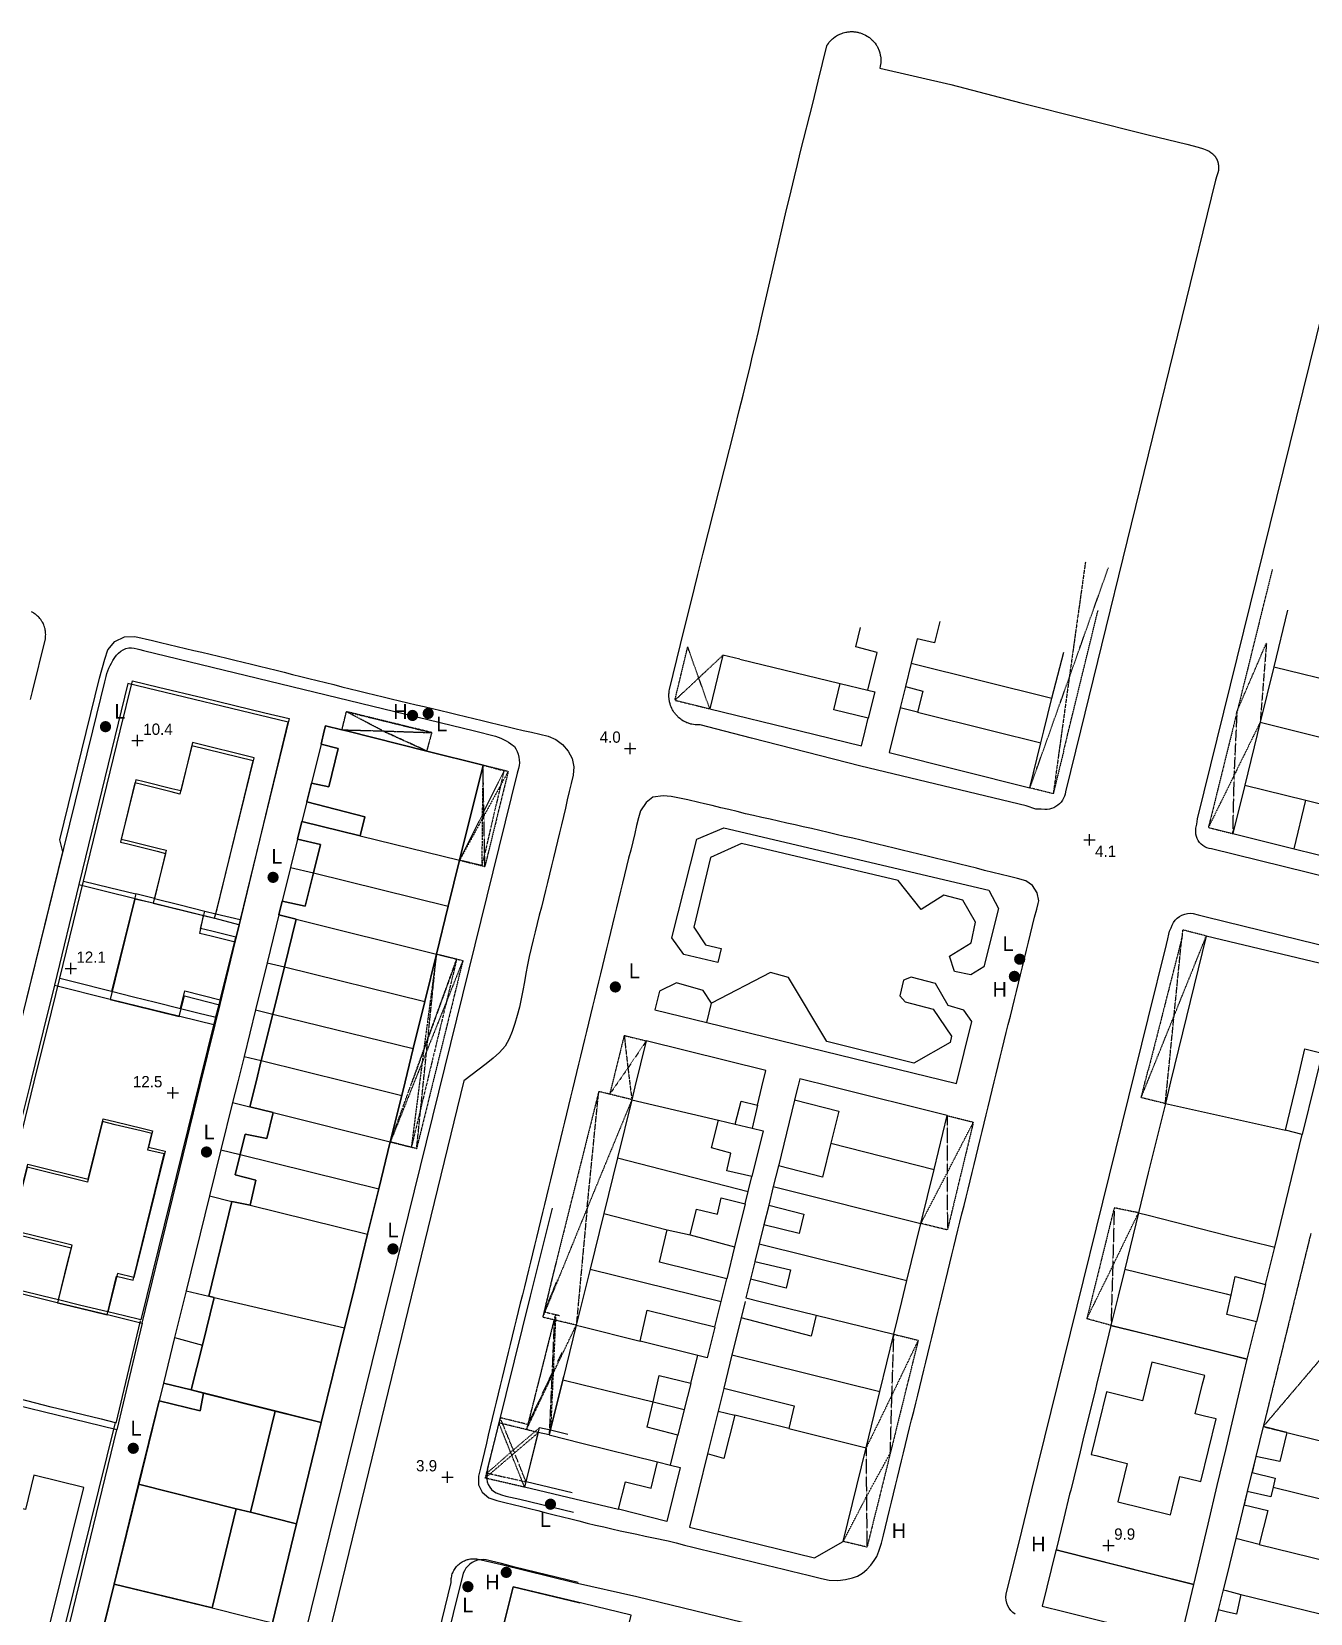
# Model space of a CAD drawing. Header units: millimetres. Extents: x 833924389 to 835767163, y 817400000 to 818811854.
# Drawn here: x 835351223 to 835464336, y 818671952 to 818811854 of the extents above; entities that cross this region are included whole.
import ezdxf
from ezdxf.enums import TextEntityAlignment as Align

# ---------------------------------------------------------------- set-up
doc = ezdxf.new("R2010")
doc.units = ezdxf.units.MM
doc.header["$LTSCALE"] = 10
doc.header["$MEASUREMENT"] = 0
for name, pattern in [('11nw24b$0$DGN Style 3', [2.349844, 1.67846, -0.671384]), ('11NW24B$0$DGN Style 5', [6.581295, 2.820555, -3.76074]), ('11nw24b$1$DGN Style 5', [1.174922, 0.503538, -0.671384])]:
    doc.linetypes.add(name, pattern=pattern)
doc.layers.add('01_Base_Plan', color=5, linetype='Continuous', lineweight=5)
doc.styles.add('11nw24b$0$Style-ENGINEERING', font='ENGINEERING.shx')
doc.styles.add('11nw24b$0$Style-WORKING', font='WORKING.shx')

# ---------------------------------------------------------------- blocks, each defined once
blk = doc.blocks.new('11nw24b$0$SPOTHT')
at = {"layer": '01_Base_Plan', "linetype": 'Continuous', "lineweight": 13}
for p, q in [((-0.5, 0), (0.5, 0)), ((0, -0.5), (0, 0.5))]:
    blk.add_line(p, q, dxfattribs=at)
blk = doc.blocks.new('11nw24b$0$UTILP')
at = {"layer": '01_Base_Plan', "linetype": 'Continuous', "lineweight": 13}
h = blk.add_hatch(color=256, dxfattribs=at)
edge = h.paths.add_edge_path()
edge.add_arc((0, 0), 0.5, 0, 360)
blk = doc.blocks.new('11nw24b$0$UTIFH')
at = {"layer": '01_Base_Plan', "linetype": 'Continuous', "lineweight": 13}
h = blk.add_hatch(color=256, dxfattribs=at)
edge = h.paths.add_edge_path()
edge.add_arc((0, 0), 0.5, 0, 360)

msp = doc.modelspace()

# ---------------------------------------------------------------- linework, layer by layer
at = {"layer": '01_Base_Plan', "linetype": '11nw24b$1$DGN Style 5'}
for p, q in [((835444439, 818764952), (835443001, 818754695)), ((835443001, 818754695), (835446474, 818764440)), ((835460968, 818764291), (835457869, 818751783)), ((835442523, 818748268), (835445555, 818760676)), ((835408125, 818752717), (835409261, 818757438)), ((835457869, 818751783), (835460452, 818757785)), ((835460452, 818757785), (835459896, 818750771)), ((835441328, 818750000), (835443001, 818754695)), ((835443001, 818754695), (835441590, 818744448)), ((835408125, 818752717), (835411210, 818751961)), ((835378677, 818750101), (835379066, 818751704)), ((835382303, 818750000), (835379066, 818751704)), ((835386632, 818749851), (835379066, 818751704)), ((835457606, 818746113), (835457869, 818751783)), ((835457780, 818751422), (835457869, 818751783)), ((835378677, 818750101), (835382303, 818750000)), ((835382303, 818750000), (835386632, 818749851)), ((835382303, 818750000), (835386193, 818748224)), ((835386193, 818748224), (835386632, 818749851)), ((835439533, 818744963), (835441328, 818750000)), ((835459896, 818750771), (835457606, 818746113)), ((835391151, 818746987), (835393384, 818746437)), ((835442523, 818748268), (835441590, 818744448)), ((835393384, 818746437), (835391313, 818738019)), ((835457606, 818746113), (835455313, 818741463)), ((835457485, 818740923), (835457606, 818746113)), ((835441590, 818744448), (835439533, 818744963)), ((835389080, 818738568), (835391313, 818738019)), ((835452962, 818731663), (835450000, 818720046)), ((835387039, 818730271), (835389370, 818729697)), ((835389370, 818729697), (835385282, 818713079)), ((835451697, 818718959), (835452270, 818724712)), ((835403639, 818723072), (835402355, 818717870)), ((835403639, 818723072), (835403966, 818720183)), ((835405592, 818722587), (835403966, 818720183)), ((835403966, 818720183), (835402355, 818717870)), ((835403966, 818720183), (835404316, 818717388)), ((835449375, 818717594), (835450000, 818720046)), ((835401386, 818718108), (835397254, 818701580)), ((835400358, 818707784), (835401386, 818718108)), ((835402355, 818717870), (835401386, 818718108)), ((835404316, 818717388), (835402355, 818717870)), ((835449375, 818717594), (835451508, 818717064)), ((835451508, 818717064), (835451697, 818718959)), ((835404316, 818717388), (835400358, 818707784)), ((835432222, 818715975), (835432205, 818710895)), ((835432205, 818710895), (835434527, 818715403)), ((835432222, 818715975), (835434527, 818715403)), ((835382951, 818713652), (835385282, 818713079)), ((835429889, 818706435), (835432205, 818710895)), ((835432205, 818710895), (835432230, 818705862)), ((835400358, 818707784), (835396427, 818698144)), ((835400358, 818707784), (835399879, 818702610)), ((835446984, 818707817), (835445053, 818700006)), ((835446984, 818707817), (835446855, 818702672)), ((835449134, 818707380), (835446984, 818707817)), ((835446855, 818702672), (835449134, 818707380)), ((835399879, 818702610), (835399595, 818699547)), ((835444560, 818698010), (835446855, 818702672)), ((835446855, 818702672), (835446776, 818700007)), ((835397254, 818701580), (835396427, 818698144)), ((835399595, 818699547), (835399401, 818697447)), ((835445053, 818700006), (835444560, 818698010)), ((835446776, 818700007), (835446699, 818697424)), ((835397428, 818697909), (835396427, 818698144)), ((835446699, 818697424), (835444560, 818698010)), ((835397428, 818697909), (835396558, 818694435)), ((835397240, 818692935), (835399401, 818697447)), ((835397455, 818697903), (835397357, 818695638)), ((835397455, 818697903), (835397428, 818697909)), ((835399401, 818697447), (835397455, 818697903)), ((835427321, 818691271), (835427494, 818696640)), ((835427494, 818696640), (835429647, 818696111)), ((835397357, 818695638), (835397240, 818692935)), ((835429647, 818696111), (835427321, 818691271)), ((835396558, 818694435), (835394996, 818688200)), ((835394996, 818688200), (835397240, 818692935)), ((835397240, 818692935), (835397048, 818688740)), ((835427321, 818691271), (835425035, 818686587)), ((835392547, 818688804), (835391333, 818683916)), ((835397048, 818688740), (835397002, 818687731)), ((835425035, 818686587), (835425064, 818682257)), ((835394834, 818683111), (835391333, 818683916)), ((835423012, 818678315), (835425064, 818682257)), ((835425064, 818682257), (835425118, 818677808)), ((835425118, 818677808), (835423012, 818678315))]:
    msp.add_line(p, q, dxfattribs=at)
at = {"layer": '01_Base_Plan', "linetype": 'Continuous'}
for p, q in [((835462326, 818760688), (835461099, 818755678)), ((835441478, 818752887), (835442523, 818756958)), ((835413860, 818756351), (835422736, 818754211)), ((835429019, 818755995), (835441478, 818752887)), ((835461099, 818755678), (835459896, 818750771)), ((835461099, 818755678), (835469322, 818753651)), ((835428511, 818753940), (835428042, 818752039)), ((835459896, 818750771), (835458536, 818745213)), ((835459896, 818750771), (835465660, 818749326)), ((835376827, 818748842), (835375973, 818745388)), ((835458536, 818745213), (835463944, 818743870)), ((835375562, 818743722), (835375136, 818741996)), ((835462889, 818739579), (835463944, 818743870)), ((835463944, 818743870), (835468290, 818742785)), ((835374750, 818740433), (835374134, 818737935)), ((835380276, 818740730), (835389080, 818738568)), ((835388079, 818734497), (835389080, 818738568)), ((835374134, 818737935), (835376154, 818737437)), ((835376154, 818737437), (835388079, 818734497)), ((835355385, 818736418), (835353240, 818727512)), ((835360383, 818735179), (835367416, 818733438)), ((835361983, 818734761), (835366427, 818733670)), ((835387039, 818730271), (835388079, 818734497)), ((835374627, 818733352), (835373584, 818729126)), ((835374627, 818733352), (835387039, 818730271)), ((835367896, 818725793), (835369235, 818731325)), ((835386008, 818726080), (835387039, 818730271)), ((835372053, 818729501), (835371023, 818725330)), ((835372053, 818729501), (835373584, 818729126)), ((835373584, 818729126), (835372554, 818724955)), ((835373584, 818729126), (835386008, 818726080)), ((835353240, 818727512), (835358161, 818726268)), ((835358161, 818726268), (835364344, 818724776)), ((835384982, 818721908), (835386008, 818726080)), ((835364344, 818724776), (835367443, 818724012)), ((835367443, 818724012), (835367896, 818725793)), ((835371023, 818725330), (835370009, 818721218)), ((835371023, 818725330), (835372554, 818724955)), ((835372554, 818724955), (835371538, 818720840)), ((835372554, 818724955), (835384982, 818721908)), ((835370009, 818721218), (835371538, 818720840)), ((835382951, 818713652), (835383963, 818717765)), ((835369002, 818717139), (835367969, 818712952)), ((835369002, 818717139), (835370530, 818716757)), ((835372576, 818716246), (835382951, 818713652)), ((835404316, 818717388), (835403043, 818712245)), ((835404316, 818717388), (835411974, 818715587)), ((835415434, 818716888), (835414955, 818714876)), ((835418717, 818717354), (835417281, 818711517)), ((835451508, 818717064), (835462141, 818714682)), ((835413466, 818715229), (835414955, 818714876)), ((835381931, 818709504), (835382951, 818713652)), ((835421930, 818713547), (835431052, 818711200)), ((835367969, 818712952), (835366968, 818708894)), ((835367969, 818712952), (835369666, 818712533)), ((835369666, 818712533), (835381931, 818709504)), ((835403043, 818712245), (835401828, 818707313)), ((835403043, 818712245), (835414617, 818709276)), ((835429889, 818706435), (835431052, 818711200)), ((835380943, 818705486), (835381931, 818709504)), ((835416830, 818709694), (835429889, 818706435)), ((835366968, 818708894), (835364893, 818700485)), ((835366968, 818708894), (835368942, 818708371)), ((835370554, 818708047), (835380943, 818705486)), ((835414345, 818708163), (835413408, 818704370)), ((835416427, 818708041), (835416003, 818706323)), ((835401828, 818707313), (835400618, 818702400)), ((835401828, 818707313), (835407430, 818705874)), ((835428652, 818701387), (835429889, 818706435)), ((835449134, 818707380), (835447911, 818702393)), ((835409487, 818705436), (835413408, 818704370)), ((835413408, 818704370), (835412712, 818701552)), ((835415588, 818704643), (835428652, 818701387)), ((835400618, 818702400), (835399401, 818697447)), ((835400618, 818702400), (835412211, 818699534)), ((835415201, 818703059), (835414820, 818701511)), ((835353480, 818699440), (835357925, 818698384)), ((835364893, 818700485), (835363874, 818696355)), ((835364893, 818700485), (835366902, 818700000)), ((835367379, 818699903), (835378907, 818697204)), ((835414337, 818699547), (835413976, 818698079)), ((835420618, 818698336), (835427494, 818696640)), ((835361009, 818697608), (835358763, 818688187)), ((835399401, 818697447), (835398206, 818692603)), ((835426252, 818691574), (835427494, 818696640)), ((835458759, 818694438), (835446699, 818697424)), ((835363874, 818696355), (835362879, 818692325)), ((835363874, 818696355), (835366325, 818695687)), ((835413172, 818694821), (835426252, 818691574)), ((835398206, 818692603), (835397002, 818687731)), ((835362879, 818692325), (835362490, 818690747)), ((835362879, 818692325), (835365330, 818691711)), ((835376846, 818688827), (835365330, 818691711)), ((835366432, 818691435), (835372771, 818689847)), ((835409534, 818692295), (835408953, 818689976)), ((835412446, 818691856), (835411950, 818689842)), ((835425035, 818686587), (835426252, 818691574)), ((835362490, 818690747), (835360691, 818683377)), ((835406201, 818690648), (835408953, 818689976)), ((835408953, 818689976), (835408388, 818687718)), ((835411950, 818689842), (835411018, 818686052)), ((835411950, 818689842), (835413418, 818689476)), ((835374643, 818679871), (835376846, 818688827)), ((835418192, 818688295), (835425035, 818686587)), ((835462253, 818687962), (835467141, 818686748)), ((835445357, 818685910), (835446832, 818685544)), ((835360691, 818683377), (835358533, 818674535)), ((835360682, 818683379), (835369308, 818681211)), ((835360691, 818683377), (835370569, 818680894)), ((835461040, 818683101), (835471911, 818680417)), ((835370569, 818680894), (835374643, 818679871)), ((835372534, 818671128), (835374643, 818679871)), ((835441837, 818677563), (835454013, 818674493)), ((835459820, 818678053), (835470684, 818675387)), ((835358533, 818674535), (835351992, 818648204)), ((835358533, 818674535), (835367190, 818672428)), ((835456618, 818674027), (835456182, 818672252)), ((835458191, 818673628), (835469574, 818670836))]:
    msp.add_line(p, q, dxfattribs=at)
at = {"layer": '01_Base_Plan', "linetype": '11nw24b$0$DGN Style 3'}
for p, q in [((835464371, 818705541), (835463009, 818700006)), ((835460173, 818688479), (835470567, 818700715)), ((835463009, 818700006), (835460173, 818688479)), ((835460173, 818688479), (835462253, 818687962))]:
    msp.add_line(p, q, dxfattribs=at)
at = {"layer": '01_Base_Plan', "linetype": 'Continuous', "flags": 128}
for points in [[(835440847, 818743045), (835440537, 818743074), (835440053, 818743094), (835439184, 818743364), (835424576, 818746899), (835419742, 818748137), (835414908, 818749375), (835412514, 818749985), (835410353, 818750533), (835410334, 818750536), (835410314, 818750536), (835410243, 818750529), (835410213, 818750527), (835410133, 818750528), (835410063, 818750530), (835409924, 818750540), (835409765, 818750561), (835409608, 818750592), (835409540, 818750609), (835409463, 818750630), (835409386, 818750653), (835409320, 818750676), (835409245, 818750704), (835409171, 818750733), (835409098, 818750766), (835409026, 818750801), (835408964, 818750833), (835408894, 818750871), (835408749, 818750961), (835408635, 818751042), (835408571, 818751090), (835408449, 818751194), (835408398, 818751241), (835408341, 818751297), (835408285, 818751355), (835408232, 818751414), (835408180, 818751475), (835408136, 818751530), (835408042, 818751659), (835407998, 818751726), (835407961, 818751786), (835407921, 818751855), (835407847, 818751997), (835407790, 818752125), (835407760, 818752199), (835407740, 818752255), (835407691, 818752408), (835407670, 818752485), (835407652, 818752563), (835407638, 818752631), (835407612, 818752789), (835407603, 818752869), (835407593, 818753008), (835407591, 818753158), (835407597, 818753298), (835407603, 818753368), (835407612, 818753448), (835407628, 818753556), (835407650, 818753674), (835408951, 818758987), (835409556, 818761434), (835410156, 818763830), (835410633, 818765720), (835412042, 818771285), (835413417, 818776755), (835413816, 818778346), (835414154, 818779704), (835414460, 818780947), (835414741, 818782103), (835415003, 818783192), (835415247, 818784224), (835415507, 818785334), (835415790, 818786551), (835416814, 818791005), (835417258, 818792914), (835417920, 818795738), (835418402, 818797771), (835418699, 818799006), (835418968, 818800114), (835419249, 818801250), (835420312, 818805499), (835420797, 818807460), (835421565, 818810607), (835421566, 818810616), (835421613, 818810692), (835421699, 818810815), (835421754, 818810886), (835421838, 818810986), (835421906, 818811059), (835421998, 818811151), (835422057, 818811205), (835422148, 818811282), (835422227, 818811344), (835422342, 818811424), (835422409, 818811468), (835422513, 818811528), (835422592, 818811571), (835422700, 818811623), (835422792, 818811663), (835422885, 818811699), (835423018, 818811743), (835423114, 818811770), (835423250, 818811802), (835423319, 818811815), (835423418, 818811831), (835423488, 818811840), (835423577, 818811847), (835423667, 818811853), (835423727, 818811854), (835423887, 818811852), (835423947, 818811848), (835424037, 818811840), (835424126, 818811830), (835424205, 818811817), (835424293, 818811800), (835424362, 818811785), (835424449, 818811762), (835424507, 818811746), (835424658, 818811695), (835424788, 818811643), (835424933, 818811575), (835424995, 818811543), (835425133, 818811462), (835425192, 818811424), (835425266, 818811373), (835425330, 818811325), (835425385, 818811282), (835425454, 818811224), (835425514, 818811170), (835425557, 818811129), (835425628, 818811058), (835425675, 818811007), (835425728, 818810946), (835425773, 818810893), (835425828, 818810821), (835425914, 818810699), (835425957, 818810631), (835426003, 818810554), (835426032, 818810501), (835426103, 818810358), (835426128, 818810303), (835426190, 818810145), (835426212, 818810079), (835426238, 818809993), (835426257, 818809925), (835426274, 818809857), (835426290, 818809779), (835426308, 818809680), (835426326, 818809542), (835426332, 818809462), (835426337, 818809382), (835426338, 818809232), (835426336, 818809162), (835426331, 818809082), (835426315, 818808933), (835426292, 818808795), (835426258, 818808625), (835432541, 818807165), (835438729, 818805550), (835450000, 818802736), (835453401, 818801886), (835454398, 818801644), (835454883, 818801497), (835455190, 818801373), (835455372, 818801282), (835455542, 818801170), (835455696, 818801038), (835455739, 818800998), (835455761, 818800977), (835455782, 818800956), (835455803, 818800935), (835455824, 818800913), (835455844, 818800891), (835455863, 818800868), (835455882, 818800845), (835455901, 818800821), (835455919, 818800797), (835455937, 818800773), (835455954, 818800748), (835455970, 818800723), (835455986, 818800698), (835456002, 818800672), (835456017, 818800646), (835456031, 818800620), (835456045, 818800593), (835456058, 818800567), (835456071, 818800539), (835456083, 818800512), (835456095, 818800484), (835456106, 818800456), (835456117, 818800428), (835456126, 818800400), (835456136, 818800371), (835456144, 818800343), (835456153, 818800314), (835456160, 818800285), (835456167, 818800256), (835456173, 818800226), (835456179, 818800197), (835456184, 818800167), (835456188, 818800138), (835456192, 818800108), (835456195, 818800078), (835456198, 818800048), (835456200, 818800018), (835456211, 818799962), (835456216, 818799759), (835456196, 818799557), (835456153, 818799359), (835456056, 818799099), (835455934, 818798704), (835450000, 818774424), (835444006, 818750000), (835442686, 818744621), (835442647, 818744422), (835442585, 818744228), (835442503, 818744043), (835442400, 818743868), (835442279, 818743705), (835442140, 818743556), (835441985, 818743424), (835441817, 818743309), (835441637, 818743214), (835441448, 818743139), (835441251, 818743086), (835441050, 818743054), (835440847, 818743045)], [(835485497, 818732206), (835455582, 818739562), (835455382, 818739600), (835455189, 818739664), (835455005, 818739751), (835454834, 818739861), (835454678, 818739992), (835454541, 818740141), (835454423, 818740307), (835454328, 818740486), (835454257, 818740676), (835454211, 818740874), (835454190, 818741076), (835454212, 818741399), (835454284, 818741755), (835454356, 818742213), (835467802, 818796692)], [(835351113, 818752785), (835351288, 818753495), (835352436, 818758156), (835352454, 818758300), (835352463, 818758414), (835352466, 818758529), (835352463, 818758644), (835352458, 818758720), (835352446, 818758834), (835352434, 818758910), (835352412, 818759023), (835352393, 818759097), (835352361, 818759207), (835352337, 818759280), (835352296, 818759387), (835352265, 818759457), (835352232, 818759526), (835352178, 818759627), (835352139, 818759693), (835352077, 818759789), (835352032, 818759852), (835351962, 818759942), (835351886, 818760029), (835351834, 818760085), (835351752, 818760165), (835351694, 818760216), (835351606, 818760288), (835351544, 818760334), (835351449, 818760399), (835351384, 818760439), (835351284, 818760495), (835351216, 818760530)], [(835431555, 818759695), (835431088, 818757788), (835429550, 818758147), (835429019, 818755995)], [(835350000, 818723084), (835353993, 818739307), (835353729, 818740384), (835357238, 818754674), (835357684, 818756350), (835357961, 818757186), (835358579, 818757898), (835359434, 818758312), (835360359, 818758355), (835361906, 818757988), (835362636, 818757815), (835363366, 818757643), (835364096, 818757472), (835364826, 818757300), (835365556, 818757129), (835366286, 818756957), (835367016, 818756784), (835367746, 818756611), (835368475, 818756437), (835369205, 818756262), (835369934, 818756086), (835370662, 818755908), (835371390, 818755729), (835372119, 818755549), (835372846, 818755368), (835373574, 818755186), (835374302, 818755005), (835375029, 818754823), (835375757, 818754640), (835376485, 818754459), (835377212, 818754277), (835377940, 818754096), (835378668, 818753915), (835379396, 818753736), (835380125, 818753557), (835380853, 818753380), (835381582, 818753203), (835382311, 818753026), (835383040, 818752850), (835383769, 818752674), (835384498, 818752499), (835385228, 818752324), (835385957, 818752149), (835386686, 818751974), (835387416, 818751799), (835388145, 818751624), (835388874, 818751450), (835389604, 818751275), (835390333, 818751100), (835391062, 818750924), (835391792, 818750750), (835392521, 818750576), (835393251, 818750402), (835393980, 818750227), (835394709, 818750052), (835395444, 818749890), (835396180, 818749729), (835396904, 818749541), (835397592, 818749257), (835398187, 818748795), (835398678, 818748225), (835399035, 818747568), (835399187, 818746836), (835399116, 818746093), (835398948, 818745362), (835398778, 818744632), (835398607, 818743901), (835398437, 818743171), (835398267, 818742440), (835398097, 818741710), (835397925, 818740980), (835397752, 818740250), (835397577, 818739521), (835397399, 818738792), (835397220, 818738064), (835397040, 818737336), (835396859, 818736608), (835396678, 818735880), (835396497, 818735152), (835396315, 818734425), (835396132, 818733697), (835395950, 818732970), (835395768, 818732242), (835395586, 818731515), (835395405, 818730787), (835395236, 818730052), (835395085, 818729307), (835394945, 818728557), (835394809, 818727803), (835394672, 818727051), (835394526, 818726303), (835394366, 818725564), (835394184, 818724836), (835393976, 818724124), (835393733, 818723430), (835393450, 818722759), (835393097, 818722127), (835392618, 818721565), (835392050, 818721052), (835391433, 818720567), (835389455, 818719044), (835366183, 818623643)], [(835422736, 818754211), (835425199, 818753617), (835426007, 818756932), (835424122, 818757431), (835424556, 818759142)], [(835356626, 818750000), (835357693, 818754336), (835357747, 818754584), (835357811, 818754829), (835357886, 818755072), (835357971, 818755311), (835358066, 818755546), (835358172, 818755777), (835358287, 818756004), (835358412, 818756225), (835358587, 818756503), (835358735, 818756709), (835358910, 818756893), (835359109, 818757051), (835359328, 818757181), (835359562, 818757280), (835359808, 818757346), (835360052, 818757361), (835360303, 818757326), (835360549, 818757266), (835360796, 818757205), (835361130, 818757123), (835390386, 818750000)], [(835413860, 818756351), (835412359, 818756712), (835411210, 818751961), (835419206, 818750000), (835424628, 818748670), (835424957, 818750000), (835425233, 818751117), (835422173, 818751883), (835422736, 818754211)], [(835429019, 818755995), (835428511, 818753940), (835430045, 818753525), (835429587, 818751653)], [(835369603, 818732850), (835373923, 818750763), (835359746, 818754197), (835355385, 818736418)], [(835355824, 818736728), (835359067, 818750000), (835360152, 818754439), (835362436, 818753887), (835366421, 818752922), (835371864, 818751605), (835374002, 818751088), (835373737, 818750000), (835369667, 818733321)], [(835425199, 818753617), (835425815, 818753468), (835425233, 818751117)], [(835440508, 818748935), (835440770, 818750000), (835441478, 818752887)], [(835429587, 818751653), (835428042, 818752039), (835427539, 818750000), (835427065, 818748083), (835439533, 818744963), (835440508, 818748935)], [(835429587, 818751653), (835436230, 818750000), (835440508, 818748935)], [(835350000, 818723084), (835356626, 818750000)], [(835390386, 818750000), (835392265, 818749542), (835392505, 818749457), (835392740, 818749360), (835392971, 818749252), (835393195, 818749132), (835393413, 818749000), (835393624, 818748858), (835393931, 818748622), (835394065, 818748406), (835394176, 818748178), (835394262, 818747939), (835394322, 818747693), (835394357, 818747442), (835394365, 818747188), (835394346, 818746935), (835394301, 818746686), (835394160, 818746264), (835368987, 818644182), (835361610, 818614281)], [(835389080, 818738568), (835391151, 818746987), (835386193, 818748224), (835379080, 818750000), (835378677, 818750101), (835377225, 818750463), (835377112, 818750000), (835376827, 818748842), (835378352, 818748438), (835377514, 818745046), (835375973, 818745388), (835375562, 818743722), (835380710, 818742398), (835380276, 818740730)], [(835380276, 818740730), (835380710, 818742398), (835375562, 818743722), (835375973, 818745388), (835377514, 818745046), (835378352, 818748438), (835376827, 818748842), (835377112, 818750000)], [(835377112, 818750000), (835377225, 818750463), (835378677, 818750101), (835379080, 818750000)], [(835379080, 818750000), (835386193, 818748224), (835391151, 818746987), (835389080, 818738568)], [(835366427, 818733670), (835367404, 818733442), (835367624, 818734260), (835370822, 818747362), (835365383, 818748695), (835364340, 818744420), (835363554, 818744615), (835361094, 818745226), (835360360, 818745408), (835359080, 818740162), (835359721, 818740003), (835362313, 818739360), (835363059, 818739174), (835361983, 818734761)], [(835366557, 818734075), (835367529, 818733839), (835370895, 818747634), (835365456, 818748967), (835364413, 818744693), (835363627, 818744888)], [(835376827, 818748842), (835375973, 818745388)], [(835361167, 818745498), (835360434, 818745681), (835359153, 818740434), (835359794, 818740275)], [(835363627, 818744888), (835361167, 818745498)], [(835421098, 818675026), (835421771, 818674897), (835422548, 818674869), (835423228, 818674952), (835423839, 818675091), (835424283, 818675244), (835424727, 818675507), (835425115, 818675826), (835425449, 818676201), (835425740, 818676617), (835425976, 818676978), (835426170, 818677450), (835426342, 818677970), (835426387, 818678154), (835426567, 818678882), (835426747, 818679610), (835426926, 818680338), (835427105, 818681066), (835427284, 818681795), (835427463, 818682523), (835427642, 818683251), (835427820, 818683980), (835427999, 818684708), (835428177, 818685437), (835428355, 818686165), (835428534, 818686894), (835428712, 818687622), (835428890, 818688351), (835429068, 818689079), (835429246, 818689808), (835429424, 818690537), (835429601, 818691265), (835429779, 818691994), (835429957, 818692723), (835430135, 818693451), (835430313, 818694180), (835430491, 818694908), (835430669, 818695637), (835430847, 818696366), (835431025, 818697094), (835431203, 818697823), (835431381, 818698551), (835431560, 818699280), (835431738, 818700008), (835431917, 818700737), (835432095, 818701465), (835432273, 818702194), (835432451, 818702922), (835432630, 818703651), (835432808, 818704379), (835432986, 818705108), (835433164, 818705836), (835433342, 818706565), (835433520, 818707294), (835433698, 818708022), (835433876, 818708751), (835434054, 818709479), (835434233, 818710208), (835434411, 818710937), (835434589, 818711665), (835434767, 818712394), (835434945, 818713122), (835435123, 818713851), (835435301, 818714580), (835435479, 818715308), (835435657, 818716037), (835435835, 818716765), (835436013, 818717494), (835436191, 818718222), (835436370, 818718951), (835436548, 818719679), (835436726, 818720408), (835436904, 818721136), (835437083, 818721865), (835437261, 818722593), (835437440, 818723322), (835437618, 818724050), (835437797, 818724779), (835437976, 818725507), (835438154, 818726235), (835438333, 818726964), (835438512, 818727692), (835438691, 818728420), (835438870, 818729149), (835439049, 818729877), (835439228, 818730605), (835439408, 818731333), (835439587, 818732061), (835439767, 818732790), (835439946, 818733518), (835440151, 818734238), (835440267, 818734752), (835440314, 818734963), (835440174, 818735695), (835439769, 818736322), (835439157, 818736749), (835438438, 818736956), (835437709, 818737135), (835436981, 818737313), (835436253, 818737492), (835435524, 818737671), (835434796, 818737850), (835434068, 818738029), (835433339, 818738208), (835432611, 818738387), (835431883, 818738566), (835431154, 818738744), (835430425, 818738922), (835429697, 818739100), (835428968, 818739278), (835428239, 818739455), (835427510, 818739631), (835426781, 818739807), (835426052, 818739983), (835425323, 818740157), (835424593, 818740332), (835423864, 818740505), (835423134, 818740678), (835422404, 818740849), (835421673, 818741020), (835420943, 818741189), (835420212, 818741358), (835419481, 818741525), (835418749, 818741692), (835418018, 818741858), (835417286, 818742023), (835416555, 818742188), (835415823, 818742353), (835415091, 818742518), (835414360, 818742682), (835413634, 818742868), (835412894, 818743049), (835412183, 818743215), (835411428, 818743397), (835410733, 818743563), (835410249, 818743684), (835409267, 818743895), (835408376, 818744092), (835407796, 818744210), (835407091, 818744273), (835406185, 818744137), (835405595, 818743684), (835405082, 818742943), (835404900, 818742324), (835404734, 818741629), (835404585, 818740919), (835404398, 818740192), (835404214, 818739464), (835404033, 818738735), (835403853, 818738006), (835403672, 818737278), (835403492, 818736550), (835403313, 818735822), (835403135, 818735093), (835402957, 818734365), (835402780, 818733636), (835402604, 818732907), (835402428, 818732178), (835402252, 818731449), (835402076, 818730720), (835401900, 818729991), (835401725, 818729261), (835401549, 818728532), (835401373, 818727803), (835401196, 818727074), (835401020, 818726345), (835400843, 818725617), (835400666, 818724888), (835400489, 818724159), (835400312, 818723430), (835400136, 818722701), (835399959, 818721972), (835399782, 818721243), (835399606, 818720514), (835399429, 818719786), (835399252, 818719057), (835399075, 818718328), (835398899, 818717599), (835398722, 818716870), (835398545, 818716141), (835398368, 818715412), (835398192, 818714683), (835398015, 818713955), (835397839, 818713226), (835397662, 818712497), (835397486, 818711768), (835397309, 818711039), (835397133, 818710310), (835396956, 818709581), (835396779, 818708852), (835396602, 818708123), (835396424, 818707395), (835396247, 818706666), (835396069, 818705937), (835395890, 818705209), (835395711, 818704481), (835395531, 818703752), (835395351, 818703024), (835395171, 818702296), (835394991, 818701568), (835394810, 818700841), (835394629, 818700113), (835394449, 818699385), (835394269, 818698657), (835394089, 818697929), (835393909, 818697200), (835393730, 818696472), (835393551, 818695744), (835393373, 818695015), (835393196, 818694286), (835393020, 818693557), (835392843, 818692828), (835392668, 818692099), (835392492, 818691370), (835392317, 818690641), (835392142, 818689911), (835391968, 818689182), (835391793, 818688452), (835391619, 818687723), (835391445, 818686993), (835391271, 818686264), (835391097, 818685534), (835390923, 818684805), (835390749, 818684075), (835390761, 818683335), (835391088, 818682666), (835391653, 818682180), (835392361, 818681944), (835393090, 818681767), (835393819, 818681590), (835394547, 818681410), (835395274, 818681226), (835396001, 818681043), (835396728, 818680858), (835397455, 818680674), (835398182, 818680489), (835398909, 818680306), (835399637, 818680124), (835400365, 818679944), (835401094, 818679767), (835401824, 818679594), (835402554, 818679426), (835403286, 818679262), (835404019, 818679102), (835404752, 818678945), (835405486, 818678790), (835406220, 818678635), (835407519, 818678356), (835408247, 818678177), (835408976, 818677999), (835409704, 818677820), (835410433, 818677642), (835411161, 818677464), (835411890, 818677286), (835412619, 818677108), (835413347, 818676930), (835414076, 818676751), (835414804, 818676573), (835415533, 818676395), (835416261, 818676217), (835416990, 818676038), (835417718, 818675859), (835418446, 818675680), (835419175, 818675501), (835419903, 818675322), (835420631, 818675142), (835421098, 818675026)], [(835458536, 818745213), (835457485, 818740923), (835462889, 818739579)], [(835375562, 818743722), (835375136, 818741996)], [(835462889, 818739579), (835468645, 818738147), (835469713, 818742429), (835468290, 818742785)], [(835376154, 818737437), (835376773, 818739950), (835374750, 818740433), (835375136, 818741996), (835380276, 818740730)], [(835380276, 818740730), (835375136, 818741996), (835374750, 818740433), (835376773, 818739950), (835376154, 818737437)], [(835429896, 818734200), (835427861, 818736787), (835414021, 818740033), (835411276, 818738806), (835409803, 818732641), (835410843, 818731083), (835412218, 818730749), (835411909, 818729506), (835408928, 818730225), (835407848, 818731703), (835410052, 818740438), (835412446, 818741418), (835435892, 818735908), (835436754, 818734306), (835435464, 818729132), (835434314, 818728425), (835432862, 818728734), (835432407, 818730080), (835434323, 818731268), (835434711, 818733094), (835433595, 818735026), (835431914, 818735463), (835429896, 818734200)], [(835359794, 818740275), (835362386, 818739632)], [(835374750, 818740433), (835374134, 818737935)], [(835380276, 818740730), (835389080, 818738568)], [(835362386, 818739632), (835363133, 818739446), (835362089, 818735172)], [(835389080, 818738568), (835388079, 818734497)], [(835374134, 818737935), (835373399, 818734958), (835372053, 818729501)], [(835374627, 818733352), (835373097, 818733732), (835373399, 818734958), (835375428, 818734493), (835376154, 818737437)], [(835376154, 818737437), (835375428, 818734493), (835373399, 818734958), (835373097, 818733732), (835374627, 818733352)], [(835374134, 818737935), (835373399, 818734958)], [(835374134, 818737935), (835376154, 818737437)], [(835376154, 818737437), (835388079, 818734497)], [(835353705, 818728125), (835355824, 818736728)], [(835355385, 818736418), (835357646, 818735856), (835360383, 818735179)], [(835355824, 818736728), (835358110, 818736160), (835360439, 818735582)], [(835361983, 818734761), (835360360, 818735133), (835358168, 818726249), (835364286, 818724747), (835364741, 818726560), (835367846, 818725787), (835369235, 818731325), (835367109, 818731841), (835366088, 818732086), (835366427, 818733670)], [(835362089, 818735172), (835360439, 818735582), (835358282, 818726979), (835360222, 818726493), (835362183, 818726002), (835364394, 818725452), (835364783, 818727004), (835367889, 818726231), (835369277, 818731769), (835367151, 818732284), (835366167, 818732523), (835366557, 818734075)], [(835362089, 818735172), (835364347, 818734611), (835366557, 818734075)], [(835373399, 818734958), (835372053, 818729501)], [(835388079, 818734497), (835387039, 818730271)], [(835367416, 818733438), (835369515, 818732870), (835369603, 818732850)], [(835367529, 818733839), (835369667, 818733321)], [(835369667, 818733321), (835369277, 818731769)], [(835373584, 818729126), (835374627, 818733352)], [(835374627, 818733352), (835387039, 818730271)], [(835438231, 818671867), (835438029, 818672021), (835437850, 818672201), (835437698, 818672404), (835437577, 818672627), (835437487, 818672864), (835437432, 818673112), (835437412, 818673364), (835437438, 818673683), (835438568, 818678261), (835439706, 818682867), (835450000, 818724556), (835451620, 818731117), (835451742, 818731626), (835451814, 818732033), (835451862, 818732287), (835452012, 818732593), (835452101, 818732831), (835452222, 818733054), (835452374, 818733257), (835452554, 818733437), (835452757, 818733590), (835452980, 818733713), (835453218, 818733803), (835453466, 818733858), (835453720, 818733878), (835453974, 818733862), (835454420, 818733737), (835455110, 818733567), (835482850, 818726744)], [(835369235, 818731325), (835369599, 818732836), (835369603, 818732850)], [(835462141, 818714682), (835463156, 818718959), (835463854, 818721899), (835465379, 818721511), (835467198, 818728950), (835455131, 818731863), (835451972, 818718959), (835451508, 818717064)], [(835387039, 818730271), (835386008, 818726080)], [(835372053, 818729501), (835371023, 818725330)], [(835372053, 818729501), (835373584, 818729126)], [(835372554, 818724955), (835373584, 818729126)], [(835373584, 818729126), (835386008, 818726080)], [(835353240, 818727512), (835352249, 818723484), (835351178, 818719133), (835351083, 818718747), (835350042, 818714518), (835348930, 818709999), (835347871, 818705587), (835346824, 818701096), (835353480, 818699440)], [(835353595, 818699672), (835352252, 818700004), (835348256, 818700993), (835347093, 818701281), (835348207, 818705806), (835349292, 818710211), (835350410, 818714729), (835351447, 818718959), (835351542, 818719345), (835352614, 818723696), (835353705, 818728125), (835354887, 818727829), (835358282, 818726979)], [(835406342, 818725334), (835410952, 818724199), (835411366, 818725929), (835410630, 818727048), (835408261, 818727715), (835406755, 818726983), (835406342, 818725334)], [(835410952, 818724199), (835433037, 818718831), (835434379, 818724310), (835433694, 818725302), (835432293, 818725712), (835431177, 818727670), (835429011, 818728235), (835428348, 818727957), (835428012, 818726562), (835428495, 818726053), (835430966, 818725386), (835432590, 818722995), (835432487, 818722437), (835429269, 818720619), (835421576, 818722545), (835418176, 818728190), (835416572, 818728626), (835411366, 818725929)], [(835367889, 818726231), (835367499, 818724679)], [(835386008, 818726080), (835384982, 818721908)], [(835364394, 818725452), (835366044, 818725041), (835367294, 818724730), (835367499, 818724679), (835367499, 818724675), (835366086, 818718959), (835360888, 818697919), (835359428, 818698266), (835357969, 818698613)], [(835371023, 818725330), (835370009, 818721218)], [(835371023, 818725330), (835372554, 818724955)], [(835371538, 818720840), (835372554, 818724955)], [(835372554, 818724955), (835384982, 818721908)], [(835357925, 818698384), (835361009, 818697608), (835366137, 818718654), (835367443, 818724012)], [(835383963, 818717765), (835384257, 818718959), (835384982, 818721908)], [(835384982, 818721908), (835384257, 818718959)], [(835411974, 818715587), (835413465, 818715234), (835413983, 818717252), (835415432, 818716892), (835415817, 818718510), (835416163, 818719967), (835405590, 818722592), (835404585, 818718510), (835404316, 818717388)], [(835370009, 818721218), (835369451, 818718959), (835369002, 818717139)], [(835370009, 818721218), (835369451, 818718959)], [(835370009, 818721218), (835371538, 818720840)], [(835371538, 818720840), (835371074, 818718959), (835370530, 818716757), (835372576, 818716246)], [(835371074, 818718959), (835371538, 818720840)], [(835371538, 818720840), (835379139, 818718959)], [(835371538, 818720840), (835379139, 818718959), (835383963, 818717765)], [(835465379, 818721511), (835464755, 818718959), (835463618, 818714306)], [(835431052, 818711200), (835432221, 818715980), (835422031, 818718510), (835419173, 818719220), (835418998, 818718510), (835418715, 818717359), (835422630, 818716379), (835421930, 818713547)], [(835369451, 818718959), (835369002, 818717139)], [(835372576, 818716246), (835370530, 818716757), (835371074, 818718959)], [(835379139, 818718959), (835383963, 818717765)], [(835383963, 818717765), (835382951, 818713652)], [(835384257, 818718959), (835383963, 818717765)], [(835369002, 818717139), (835367969, 818712952)], [(835369002, 818717139), (835370530, 818716757)], [(835369666, 818712533), (835370102, 818714342), (835372040, 818713949), (835372576, 818716246)], [(835372576, 818716246), (835372040, 818713949), (835370102, 818714342), (835369666, 818712533)], [(835372576, 818716246), (835382951, 818713652)], [(835451508, 818717064), (835450000, 818710913), (835449134, 818707380)], [(835358604, 818715173), (835357479, 818715444), (835356160, 818710105), (835350821, 818711426), (835349382, 818705601), (835354721, 818704280), (835354361, 818702824), (835353521, 818699426), (835355489, 818698939), (835357895, 818698367), (835358736, 818701770), (835360194, 818701418), (835362953, 818712583), (835361494, 818712934), (835361854, 818714390), (835360911, 818714617), (835358604, 818715173)], [(835357969, 818698613), (835355563, 818699185), (835353595, 818699672), (835354435, 818703069), (835354794, 818704526), (835349456, 818705847), (835350895, 818711672), (835356234, 818710350), (835357553, 818715690), (835358678, 818715419)], [(835360985, 818714863), (835361928, 818714636), (835361568, 818713180), (835363026, 818712828), (835360268, 818701664), (835358810, 818702015), (835357969, 818698613)], [(835358678, 818715419), (835360985, 818714863)], [(835414617, 818709276), (835414941, 818710587), (835412729, 818711104), (835413067, 818712650), (835411374, 818713141), (835411974, 818715587)], [(835414955, 818714876), (835415945, 818714642), (835414943, 818710582)], [(835382951, 818713652), (835381931, 818709504)], [(835421930, 818713547), (835421182, 818710534), (835417280, 818711522), (835416830, 818709694)], [(835461178, 818704329), (835461475, 818705541), (835463618, 818714306), (835462141, 818714682)], [(835367969, 818712952), (835366968, 818708894)], [(835367969, 818712952), (835369666, 818712533)], [(835370554, 818708047), (835371045, 818710263), (835369233, 818710733), (835369666, 818712533)], [(835369666, 818712533), (835369233, 818710733), (835371045, 818710263), (835370554, 818708047)], [(835369666, 818712533), (835381931, 818709504)], [(835381931, 818709504), (835380943, 818705486)], [(835407430, 818705874), (835409485, 818705440), (835410038, 818707694), (835411890, 818707269), (835412204, 818708702), (835414343, 818708168), (835414617, 818709276)], [(835416830, 818709694), (835416425, 818708046), (835419531, 818707257), (835419124, 818705563), (835416002, 818706328), (835415588, 818704643)], [(835366968, 818708894), (835364893, 818700485)], [(835366902, 818700015), (835368942, 818708371), (835370554, 818708047)], [(835370554, 818708047), (835368942, 818708371), (835366902, 818700015), (835367379, 818699903)], [(835366968, 818708894), (835368942, 818708371)], [(835370554, 818708047), (835380943, 818705486)], [(835397263, 818707790), (835395331, 818700000)], [(835449134, 818707380), (835450000, 818707160), (835456876, 818705418), (835461178, 818704329)], [(835380943, 818705486), (835379598, 818700014), (835378907, 818697204)], [(835378907, 818697204), (835379598, 818700014), (835380943, 818705486)], [(835412211, 818699534), (835412711, 818701556), (835406759, 818703028), (835407430, 818705874)], [(835415588, 818704643), (835415199, 818703064), (835418352, 818702352), (835417956, 818700706), (835414818, 818701515), (835414412, 818699862), (835415674, 818699551), (835420618, 818698336)], [(835457326, 818700109), (835457686, 818701737), (835460373, 818701037), (835461178, 818704329)], [(835447911, 818702393), (835447327, 818700000), (835446699, 818697424), (835450000, 818696607), (835456876, 818694905), (835458759, 818694438), (835459565, 818697730), (835456943, 818698383), (835457326, 818700109)], [(835447911, 818702393), (835450000, 818701886), (835456876, 818700218), (835457326, 818700109)], [(835427494, 818696640), (835428203, 818699551), (835428652, 818701387)], [(835460373, 818701037), (835460120, 818700000), (835459565, 818697730)], [(835364893, 818700485), (835363874, 818696355)], [(835364893, 818700485), (835366902, 818700000)], [(835366432, 818691435), (835365330, 818691711), (835366325, 818695687), (835367379, 818699903)], [(835367379, 818699903), (835366325, 818695687), (835365330, 818691711), (835366432, 818691435)], [(835367379, 818699903), (835366902, 818700015)], [(835367379, 818699903), (835378907, 818697204)], [(835395331, 818700000), (835391756, 818685586), (835391561, 818684790), (835391516, 818684365), (835391475, 818684079), (835391482, 818683826), (835391530, 818683577), (835391618, 818683339), (835391743, 818683118), (835391902, 818682921), (835392091, 818682751), (835392305, 818682614), (835392538, 818682513), (835392785, 818682450), (835393168, 818682327), (835394394, 818682062), (835399143, 818680896)], [(835405049, 818696039), (835405665, 818698758), (835411656, 818697283), (835412211, 818699534)], [(835420618, 818698336), (835420167, 818696472), (835413975, 818698084), (835413172, 818694821)], [(835360824, 818697815), (835358683, 818688788)], [(835378907, 818697204), (835376846, 818688827), (835372771, 818689847)], [(835372771, 818689847), (835376846, 818688827), (835378907, 818697204)], [(835399401, 818697447), (835399878, 818697332), (835405049, 818696039)], [(835411657, 818697279), (835410983, 818694552), (835410150, 818694760)], [(835446699, 818697424), (835446152, 818695190), (835445419, 818692192), (835445320, 818691791), (835444211, 818687259), (835443965, 818686254), (835443133, 818682855), (835443041, 818682481), (835442523, 818680366), (835441837, 818677563)], [(835363874, 818696355), (835362879, 818692325)], [(835363874, 818696355), (835366325, 818695687)], [(835406201, 818690648), (835406745, 818692980), (835409532, 818692299), (835410149, 818694765), (835405049, 818696039)], [(835413172, 818694821), (835412444, 818691861), (835418677, 818690303), (835418192, 818688295)], [(835454799, 818692241), (835454986, 818693003), (835450326, 818694157), (835449494, 818690757), (835446291, 818691550), (835444936, 818686014), (835445357, 818685910)], [(835454013, 818674493), (835455286, 818679845), (835456097, 818683250), (835456876, 818686524), (835457416, 818688796), (835458227, 818692201), (835458759, 818694438)], [(835397123, 818688185), (835398301, 818692940)], [(835398206, 818692603), (835399878, 818692195), (835406201, 818690648)], [(835352332, 818661743), (835358763, 818688187), (835344495, 818691659), (835338105, 818665221)], [(835338312, 818665631), (835344877, 818692284), (835347105, 818691715), (835352919, 818690231), (835353339, 818690124), (835357361, 818689146), (835358625, 818688839), (835351966, 818662043)], [(835360682, 818683379), (835362490, 818690747), (835366128, 818689854), (835366432, 818691435)], [(835366432, 818691435), (835366128, 818689854), (835362490, 818690747), (835360682, 818683379)], [(835362879, 818692325), (835362490, 818690747)], [(835365330, 818691711), (835362879, 818692325), (835362490, 818690747)], [(835362879, 818692325), (835365330, 818691711)], [(835366432, 818691435), (835372771, 818689847)], [(835454969, 818689402), (835454154, 818689604), (835454799, 818692241)], [(835372771, 818689847), (835370569, 818680894), (835369308, 818681211)], [(835369308, 818681211), (835370569, 818680894), (835372771, 818689847)], [(835406594, 818685344), (835407722, 818685066), (835408387, 818687722), (835405673, 818688420), (835406201, 818690648)], [(835376846, 818688827), (835374643, 818679871)], [(835399023, 818682615), (835394956, 818683580), (835396159, 818688396), (835397123, 818688185)], [(835418192, 818688295), (835413416, 818689481), (835412445, 818685661), (835411017, 818686057), (835409426, 818679589), (835420473, 818676859), (835423011, 818678320), (835425035, 818686587)], [(835453554, 818683880), (835454642, 818683610), (835455998, 818689147), (835454969, 818689402)], [(835462253, 818687962), (835460173, 818688479), (835459521, 818685827), (835458757, 818682719), (835457738, 818678576)], [(835397002, 818687731), (835396037, 818687948), (835394834, 818683131), (835399878, 818681935), (835403134, 818681162), (835403750, 818683587), (835406037, 818683034), (835406594, 818685344)], [(835397002, 818687731), (835399878, 818687019), (835406594, 818685344)], [(835397123, 818688185), (835398660, 818687801)], [(835462253, 818687962), (835461634, 818685373), (835459521, 818685827), (835459173, 818684411), (835461235, 818683924), (835461040, 818683101)], [(835446832, 818685544), (835448139, 818685221), (835447307, 818681821), (835451966, 818680667), (835452052, 818681018)], [(835345057, 818676293), (835343410, 818676713), (835342286, 818672150), (835348100, 818670665), (835347359, 818667656), (835351755, 818666582), (835355854, 818683080), (835351424, 818684162), (835350683, 818681152), (835344869, 818682636), (835343745, 818678073), (835345438, 818677640)], [(835347359, 818667656), (835351755, 818666582), (835355854, 818683080), (835351424, 818684162), (835350683, 818681152), (835344869, 818682636), (835343745, 818678073), (835345438, 818677640)], [(835407724, 818685061), (835408587, 818684848), (835407412, 818680091), (835403136, 818681157)], [(835452052, 818681018), (835452798, 818684067), (835453554, 818683880)], [(835369308, 818681211), (835367191, 818672433), (835367190, 818672428), (835363789, 818673256), (835359991, 818674180), (835358533, 818674535), (835360682, 818683379)], [(835360682, 818683379), (835358533, 818674535), (835359991, 818674180), (835363789, 818673256), (835367190, 818672428), (835367191, 818672433), (835369308, 818681211)], [(835369308, 818681211), (835360682, 818683379)], [(835461040, 818683101), (835460838, 818682247), (835458757, 818682719), (835458470, 818681553), (835460565, 818681052), (835459820, 818678053)], [(835374643, 818679871), (835370569, 818680894)], [(835374643, 818679871), (835372534, 818671128)], [(835459820, 818678053), (835457738, 818678576), (835456876, 818675074), (835456618, 818674027), (835456876, 818673962), (835458191, 818673628)], [(835454013, 818674493), (835450000, 818675505), (835442523, 818677390), (835441837, 818677563), (835441823, 818677507), (835440621, 818672596), (835442523, 818672121), (835450000, 818670253), (835452835, 818669545), (835454013, 818674493)], [(835391906, 818676578), (835391427, 818676693), (835391173, 818676714), (835390919, 818676699), (835390669, 818676651), (835390429, 818676569), (835390201, 818676454), (835389992, 818676310), (835389804, 818676139), (835389642, 818675943), (835389508, 818675728), (835389405, 818675496), (835389335, 818675252), (835389102, 818674314), (835381956, 818645427)], [(835386223, 818665969), (835388330, 818674681), (835388327, 818674785), (835388328, 818674855), (835388332, 818674924), (835388342, 818675028), (835388358, 818675132), (835388378, 818675234), (835388405, 818675335), (835388436, 818675435), (835388472, 818675533), (835388514, 818675629), (835388544, 818675691), (835388577, 818675753), (835388630, 818675843), (835388688, 818675930), (835388750, 818676014), (835388816, 818676095), (835388886, 818676172), (835388961, 818676246), (835389039, 818676315), (835389120, 818676380), (835389205, 818676441), (835389293, 818676497), (835389353, 818676532), (835389415, 818676565), (835389509, 818676610), (835389605, 818676650), (835389704, 818676686), (835389770, 818676706), (835389837, 818676724), (835389939, 818676747), (835390042, 818676765), (835390146, 818676777), (835390250, 818676783), (835390355, 818676785), (835390424, 818676782), (835390494, 818676778), (835390597, 818676766), (835392795, 818676269), (835399242, 818674679), (835404746, 818673440), (835421281, 818669443)], [(835399577, 818674689), (835393975, 818676043), (835392774, 818676359), (835391906, 818676578)], [(835367190, 818672428), (835370105, 818671719), (835372534, 818671128), (835366052, 818644943), (835363616, 818645508), (835360693, 818646186), (835357284, 818646977), (835353453, 818647865), (835351992, 818648204), (835358533, 818674535)], [(835392582, 818669348), (835393816, 818674312), (835399703, 818672884)], [(835400629, 818667363), (835400942, 818668584), (835403328, 818668071), (835404242, 818671783), (835400000, 818672812), (835393816, 818674312), (835392582, 818669348)], [(835458191, 818673628), (835457795, 818671874), (835456876, 818672089), (835456182, 818672252), (835455417, 818669143), (835456876, 818668777), (835466234, 818666425), (835468899, 818668067), (835469574, 818670836)], [(835367190, 818672428), (835370105, 818671719), (835372534, 818671128)]]:
    msp.add_lwpolyline(points, dxfattribs=at)
at = {"layer": '01_Base_Plan', "linetype": '11nw24b$1$DGN Style 5', "flags": 128}
for points in [[(835411210, 818751961), (835410237, 818754694), (835409261, 818757438)], [(835408125, 818752717), (835410237, 818754694), (835412346, 818756668)], [(835457780, 818751422), (835455313, 818741463), (835457485, 818740923)], [(835391313, 818738019), (835391232, 818742503), (835391151, 818746987)], [(835393384, 818746437), (835391232, 818742503), (835389080, 818738568)], [(835449375, 818717594), (835452277, 818724788), (835452277, 818724788), (835455131, 818731863)], [(835452270, 818724712), (835452277, 818724788), (835452962, 818731663)], [(835455131, 818731863), (835453036, 818732403), (835452962, 818731663)], [(835385282, 818713079), (835386161, 818721675), (835387039, 818730271)], [(835389370, 818729697), (835386161, 818721675), (835382951, 818713652)], [(835403639, 818723072), (835404623, 818722828), (835405592, 818722587)], [(835434527, 818715403), (835432230, 818705862), (835429889, 818706435)], [(835429647, 818696111), (835427178, 818686131), (835425118, 818677808)], [(835425064, 818682257), (835427178, 818686131), (835427321, 818691271)], [(835396038, 818687943), (835394996, 818688200), (835392547, 818688804)], [(835394834, 818683111), (835393698, 818685940), (835392547, 818688804)], [(835391333, 818683916), (835393698, 818685940), (835396038, 818687943)]]:
    msp.add_lwpolyline(points, dxfattribs=at)
at = {"layer": '01_Base_Plan', "linetype": '11NW24B$0$DGN Style 5', "flags": 128}
for points in [[(835378677, 818750101), (835379066, 818751704)], [(835382303, 818750000), (835379066, 818751704)], [(835379066, 818751704), (835386632, 818749851)], [(835378677, 818750101), (835382303, 818750000)], [(835382303, 818750000), (835386632, 818749851)], [(835386193, 818748224), (835382303, 818750000)], [(835386193, 818748224), (835386632, 818749851)], [(835391151, 818746987), (835391080, 818742563)], [(835391151, 818746987), (835393009, 818746479)], [(835393009, 818746479), (835391049, 818738084), (835389080, 818738568)], [(835391080, 818742563), (835393009, 818746479)], [(835389080, 818738568), (835391080, 818742563)], [(835391080, 818742563), (835391049, 818738084)], [(835387039, 818730271), (835385907, 818721787), (835385906, 818721784)], [(835387039, 818730271), (835388827, 818729827)], [(835388827, 818729827), (835384810, 818713171)], [(835388827, 818729827), (835385907, 818721787), (835384880, 818718959)], [(835385906, 818721784), (835388827, 818729827)], [(835385906, 818721784), (835384810, 818713171)], [(835384880, 818718959), (835385906, 818721784)], [(835382951, 818713652), (835384880, 818718959)], [(835384810, 818713171), (835382951, 818713652)], [(835397602, 818702942), (835397375, 818702034)], [(835397375, 818702034), (835396548, 818698597)], [(835397707, 818701439), (835396548, 818698597)], [(835397549, 818698363), (835396548, 818698597)], [(835397549, 818698363), (835396679, 818694889)], [(835397576, 818698356), (835397478, 818696092)], [(835397576, 818698356), (835397549, 818698363)], [(835397928, 818698274), (835397576, 818698356)], [(835397478, 818696092), (835397361, 818693388)], [(835396679, 818694889), (835395117, 818688653)], [(835397361, 818693388), (835398154, 818695044)], [(835395117, 818688653), (835397361, 818693388)], [(835397361, 818693388), (835397123, 818688185)], [(835392668, 818689257), (835391756, 818685586), (835391561, 818684790), (835391516, 818684365)], [(835395117, 818688653), (835392668, 818689257)], [(835393834, 818686406), (835392668, 818689257)], [(835393834, 818686406), (835396132, 818688356)], [(835393834, 818686406), (835391516, 818684365)], [(835391516, 818684365), (835394956, 818683580), (835393834, 818686406)]]:
    msp.add_lwpolyline(points, dxfattribs=at)

# ---------------------------------------------------------------- block references
at = {"layer": '01_Base_Plan', "linetype": 'Continuous', "xscale": 1000, "yscale": 1000, "zscale": 1000}
for name, p in [('11nw24b$0$UTIFH', (835384918, 818751371)), ('11nw24b$0$UTILP', (835386301, 818751553)), ('11nw24b$0$UTILP', (835357757, 818750378)), ('11nw24b$0$SPOTHT', (835360601, 818749154, 10400)), ('11nw24b$0$SPOTHT', (835404168, 818748458, 4000)), ('11nw24b$0$SPOTHT', (835444794, 818740362, 4100)), ('11nw24b$0$UTILP', (835372579, 818737053)), ('11nw24b$0$UTILP', (835438625, 818729813)), ('11nw24b$0$SPOTHT', (835354684, 818728992, 12100)), ('11nw24b$0$UTIFH', (835438157, 818728291)), ('11nw24b$0$UTILP', (835402856, 818727358)), ('11nw24b$0$SPOTHT', (835363700, 818717982, 12500)), ('11nw24b$0$UTILP', (835366690, 818712760)), ('11nw24b$0$UTILP', (835383188, 818704188)), ('11nw24b$0$UTILP', (835360212, 818686553)), ('11nw24b$0$SPOTHT', (835388005, 818684011, 3900)), ('11nw24b$0$UTILP', (835397118, 818681609)), ('11nw24b$0$SPOTHT', (835446481, 818677966, 9900)), ('11nw24b$0$UTIFH', (835393207, 818675577)), ('11nw24b$0$UTILP', (835389813, 818674313))]:
    msp.add_blockref(name, p, dxfattribs=at)

# ---------------------------------------------------------------- texts
at = {"layer": '01_Base_Plan', "linetype": 'Continuous'}
for s, height, style, p in [('L', 1300, '11nw24b$0$Style-WORKING', (835358557, 818751078)), ('H', 1300, '11nw24b$0$Style-WORKING', (835383218, 818751072)), ('L', 1300, '11nw24b$0$Style-WORKING', (835387015, 818749971)), ('10.4', 1000, '11nw24b$0$Style-ENGINEERING', (835361101, 818749654, 10400)), ('L', 1300, '11nw24b$0$Style-WORKING', (835372434, 818738269)), ('L', 1300, '11nw24b$0$Style-WORKING', (835437110, 818730529)), ('12.1', 1000, '11nw24b$0$Style-ENGINEERING', (835355184, 818729492, 12100)), ('L', 1300, '11nw24b$0$Style-WORKING', (835404068, 818728133)), ('H', 1300, '11nw24b$0$Style-WORKING', (835436230, 818726489)), ('L', 1300, '11nw24b$0$Style-WORKING', (835366458, 818713890)), ('L', 1300, '11nw24b$0$Style-WORKING', (835382715, 818705216)), ('L', 1300, '11nw24b$0$Style-WORKING', (835359980, 818687683)), ('L', 1300, '11nw24b$0$Style-WORKING', (835396193, 818679583)), ('H', 1300, '11nw24b$0$Style-WORKING', (835427316, 818678630)), ('H', 1300, '11nw24b$0$Style-WORKING', (835439655, 818677427)), ('9.9', 1000, '11nw24b$0$Style-ENGINEERING', (835446981, 818678466, 9900)), ('H', 1300, '11nw24b$0$Style-WORKING', (835391357, 818674072)), ('L', 1300, '11nw24b$0$Style-WORKING', (835389340, 818672041))]:
    msp.add_text(s, height=height, dxfattribs=dict(at, style=style)).set_placement(p)
at = {"layer": '01_Base_Plan', "linetype": 'Continuous', "style": '11nw24b$0$Style-ENGINEERING'}
for s, p in [('4.0', (835403331, 818748958, 4000)), ('12.5', (835362786, 818718482, 12500)), ('3.9', (835387088, 818684511, 3900))]:
    msp.add_text(s, height=1000, dxfattribs=at).set_placement(p, align=Align.RIGHT)
msp.add_text('4.1', height=1000, dxfattribs=at).set_placement((835445294, 818739862, 4100), align=Align.TOP_LEFT)

doc.saveas('drawing.dxf')
